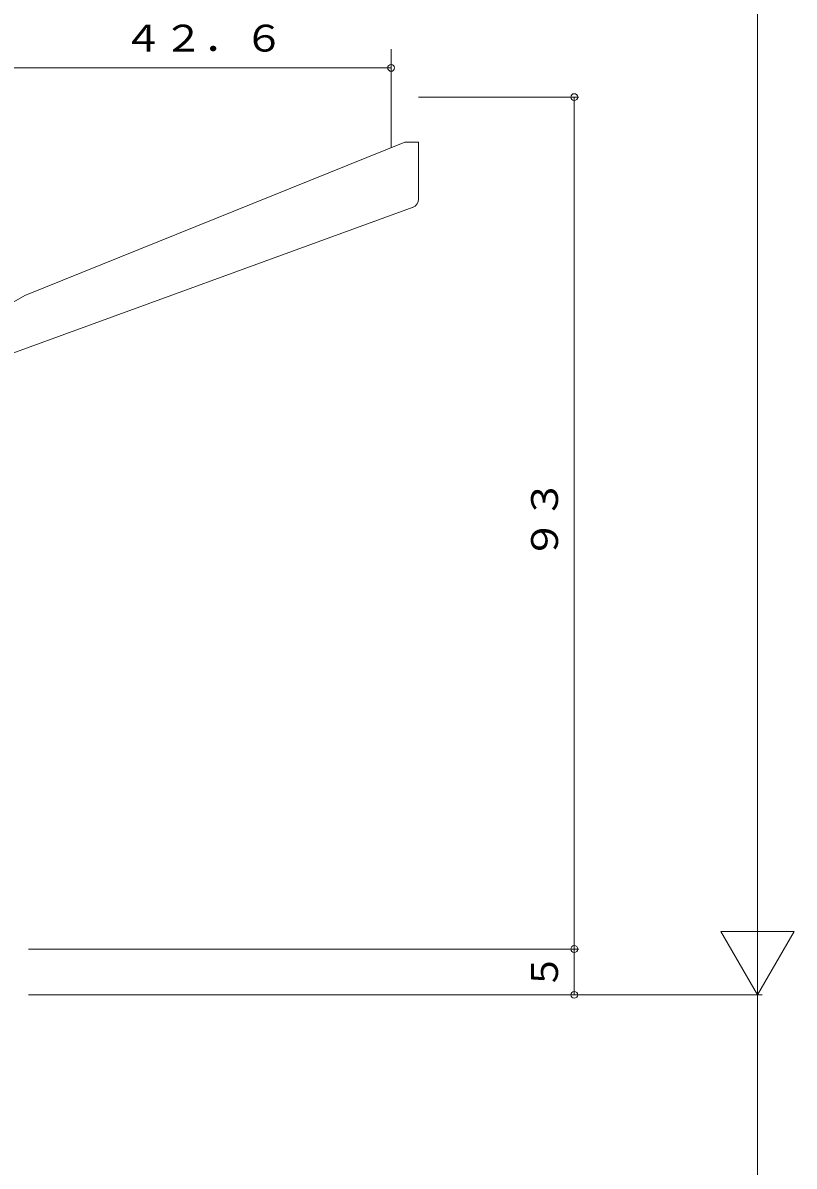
# Model space of a CAD drawing. Units: millimetres on the paper. Extents: x -297 to 270, y -210 to 193.
# Drawn here: x -208 to -123.8, y -122.7 to 2.1 of the extents above; entities that cross this region are included whole.
import ezdxf
from ezdxf.enums import TextEntityAlignment as Align

# ---------------------------------------------------------------- set-up
doc = ezdxf.new("R2010")
doc.units = ezdxf.units.MM
for name, color, linetype, lineweight in [('0-4_YKK_12', 2, 'Continuous', 9), ('0-6_YKK_13', 4, 'Continuous', 9), ('0-7_YKK_D', 6, 'Continuous', 9)]:
    doc.layers.add(name, color=color, linetype=linetype, lineweight=lineweight)
doc.styles.add('ＭＳ ゴシック', font='')
doc.styles.get('ＭＳ ゴシック').set_extended_font_data('MS Gothic')

msp = doc.modelspace()

# ---------------------------------------------------------------- linework, layer by layer
at = {"layer": '0-4_YKK_12'}
msp.add_line((-167.8, -11.52), (-167.8, -0.75), dxfattribs=at)
at = {"layer": '0-6_YKK_13'}
for p, q in [((-207.805, -27.64), (-166.294, -10.913)), ((-166.294, -10.911), (-164.8, -10.911)), ((-164.8, -10.911), (-164.8, -17.113)), ((-219.349, -37.665), (-165.405, -18.031)), ((-219.349, -34.305), (-207.805, -27.64))]:
    msp.add_line(p, q, dxfattribs=at)
msp.add_arc((-165.8, -17.113), 1, 289.99998, 0.00002, dxfattribs=at)
at = {"layer": '0-7_YKK_D'}
for p, q in [((-127.8, 154), (-127.8, -104)), ((-210.4, -2.808), (-167.8, -2.808)), ((-164.8, -6), (-147.3, -6)), ((-147.8, -99), (-147.8, -6)), ((-127.8, -104), (-131.8, -97.072)), ((-123.8, -97.072), (-131.8, -97.072)), ((-127.8, -104), (-123.8, -97.072)), ((-207.4, -99), (-147.3, -99)), ((-164.712, -99), (-147.3, -99)), ((-147.8, -104), (-147.8, -99)), ((-207.4, -104), (-127.3, -104)), ((-127.8, -164), (-127.8, -104))]:
    msp.add_line(p, q, dxfattribs=at)
for centre, start, end in [((-167.8, -2.808), 0, 180), ((-167.8, -2.808), 180, 0), ((-147.8, -6), 0, 180), ((-147.8, -6), 180, 0), ((-147.8, -99), 0, 180), ((-147.8, -99), 0, 180), ((-147.8, -99), 180, 0), ((-147.8, -99), 180, 0), ((-147.8, -104), 0, 180), ((-147.8, -104), 180, 0)]:
    msp.add_arc(centre, 0.375, start, end, dxfattribs=at)

# ---------------------------------------------------------------- texts
at = {"layer": '0-7_YKK_D', "color": 7, "style": 'ＭＳ ゴシック', "width": 1.1}
msp.add_text('４２．６', height=2.933, dxfattribs=at).set_placement((-197.082, -1.908), align=Align.BOTTOM_LEFT)
msp.add_text('９３', height=2.933, rotation=90, dxfattribs=at).set_placement((-148.7, -56.482), align=Align.BOTTOM_LEFT)
at = {"layer": '0-7_YKK_D', "color": 7, "style": 'ＭＳ ゴシック'}
msp.add_text('５', height=2.933, rotation=90, dxfattribs=at).set_placement((-148.7, -103.482), align=Align.BOTTOM_LEFT)

doc.saveas('drawing.dxf')
